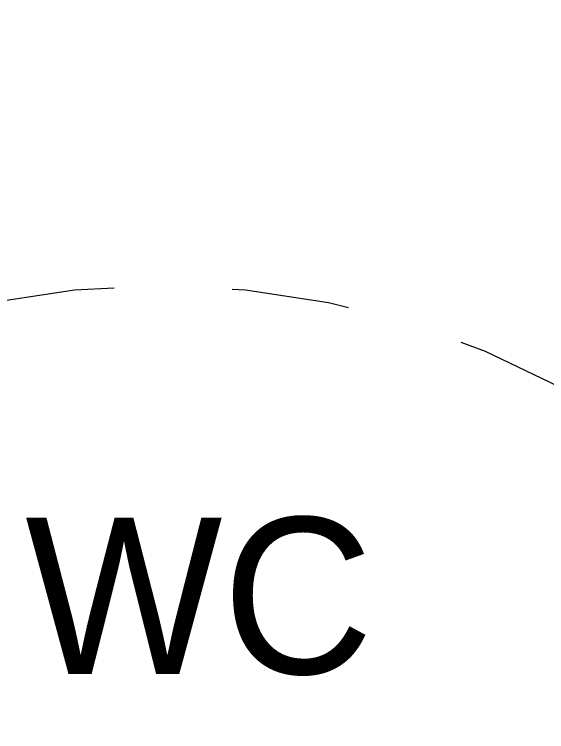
# Model space of a CAD drawing. Header units: metres. Extents: x 106 to 148.5, y -12.7 to 30.
# Drawn here: x 132.431 to 132.909, y 22.391 to 23.035 of the extents above; entities that cross this region are included whole.
import ezdxf

# ---------------------------------------------------------------- set-up
doc = ezdxf.new("R2010")
doc.units = ezdxf.units.M
doc.header["$LTSCALE"] = 0.508
doc.header["$PDMODE"] = 1
doc.header["$PDSIZE"] = -2
doc.linetypes.add('STYLE_01', pattern=[0.416641, 0.208282, -0.208359])
doc.layers.add('Palazzina IT', color=7, linetype='Continuous')
doc.styles.add('Century Gothic', font='GOTHIC.TTF')
doc.styles.add('Stylus BT', font='stylu.ttf')
doc.dimstyles.new('Wolli', dxfattribs={"dimtxt": 0.101424, "dimasz": 0.099994, "dimexe": 0.2, "dimexo": 0.2, "dimgap": 0.0015, "dimtad": 1, "dimzin": 3, "dimtxsty": 'Century Gothic', "dimblk": 'DOT', "dimcen": 0, "dimdle": 0.002, "dimaunit": 1, "dimazin": 0, "dimtfac": 0.8, "dimtix": 1, "dimtmove": 0, "dimatfit": 0, "dimldrblk": 'VW_FILLEDARROW', "dimfxl": 1, "dimfrac": 2, "dimtolj": 1, "dimtzin": 3, "dimarcsym": 0})

# ---------------------------------------------------------------- blocks, each defined once
blk = doc.blocks.new('*D21')
at = {"linetype": 'Continuous', "lineweight": -2, "transparency": 16777216}
h = blk.add_hatch(color=0, dxfattribs=at)
edge = h.paths.add_edge_path()
edge.add_arc((133.11327, 23.09303), 0.05, 0, 360, ccw=False)
h = blk.add_hatch(color=0, dxfattribs=at)
edge = h.paths.add_edge_path()
edge.add_arc((133.11327, 21.24303), 0.05, 0, 360, ccw=False)
at = {"color": 0, "linetype": 'Continuous', "lineweight": -2, "transparency": 16777216}
for p, q in [((133.11327, 23.09303), (133.11327, 23.29303)), ((133.81327, 23.09303), (132.91327, 23.09303)), ((133.11327, 21.24303), (133.11327, 23.09303)), ((132.41327, 21.24303), (133.31327, 21.24303)), ((133.11327, 21.04303), (133.11327, 21.24303))]:
    blk.add_line(p, q, dxfattribs=at)
for centre in [(133.11327, 23.09303), (133.11327, 21.24303)]:
    blk.add_circle(centre, 0.05, dxfattribs=at)
at = {"layer": 'Defpoints', "color": 0, "lineweight": 0, "transparency": 16777216}
for p in [(133.28464, 23.09303), (132.84464, 21.24303), (133.11327, 21.24303)]:
    blk.add_point(p, dxfattribs=at)
at = {"color": 0, "transparency": 16777216, "insert": (132.9044, 22.03256), "char_height": 0.101424, "attachment_point": 1, "rotation": 90, "line_spacing_factor": 1.022525, "style": 'Century Gothic'}
blk.add_mtext('1,85', dxfattribs=at)
blk = doc.blocks.new('_DOT')
at = {"color": 0, "linetype": 'ByBlock', "lineweight": -2}
blk.add_line((-0.5, 0), (-1, 0), dxfattribs=at)
at = {"color": 0, "linetype": 'ByBlock', "lineweight": -2, "const_width": 0.5}
blk.add_lwpolyline([(-0.25, 0, 1), (0.25, 0, 1)], format="xyb", close=True, dxfattribs=at)
blk = doc.blocks.new('VW_FILLEDARROW')
at = {"color": 0, "lineweight": -2}
blk.add_solid([(0, 0), (-3.1752, -0.8508), (-3.1752, 0.8508)], dxfattribs=at)

msp = doc.modelspace()

# ---------------------------------------------------------------- linework, layer by layer
at = {"layer": 'Palazzina IT', "color": 254, "linetype": 'STYLE_01', "lineweight": 13}
msp.add_circle((132.56226, 22.0417), 0.75, dxfattribs=at)

# ---------------------------------------------------------------- texts
at = {"layer": 'Palazzina IT', "color": 7, "insert": (132.44117, 22.58341), "char_height": 0.140284, "attachment_point": 1, "line_spacing_factor": 1.099818, "style": 'Stylus BT'}
msp.add_mtext('WC', dxfattribs=at)

# ---------------------------------------------------------------- dimensions: what is measured, and where the dimension line sits
at = {"layer": 'Palazzina IT', "color": 7, "linetype": 'Continuous', "lineweight": 13}
dim = msp.add_linear_dim(base=(133.11327, 21.24303), p1=(133.28464, 23.09303), p2=(132.84464, 21.24303), angle=90, dimstyle='Wolli', override={"dimtxt": 0.101424, "dimgap": 0.075, "dimpost": '<>', "dimtxsty": 'Century Gothic', "dimtmove": 2}, dxfattribs=at)
dim.commit()
dim.dimension.update_dxf_attribs({"geometry": '*D21', "text_midpoint": (133.11327, 22.16803)})

doc.saveas('drawing.dxf')
